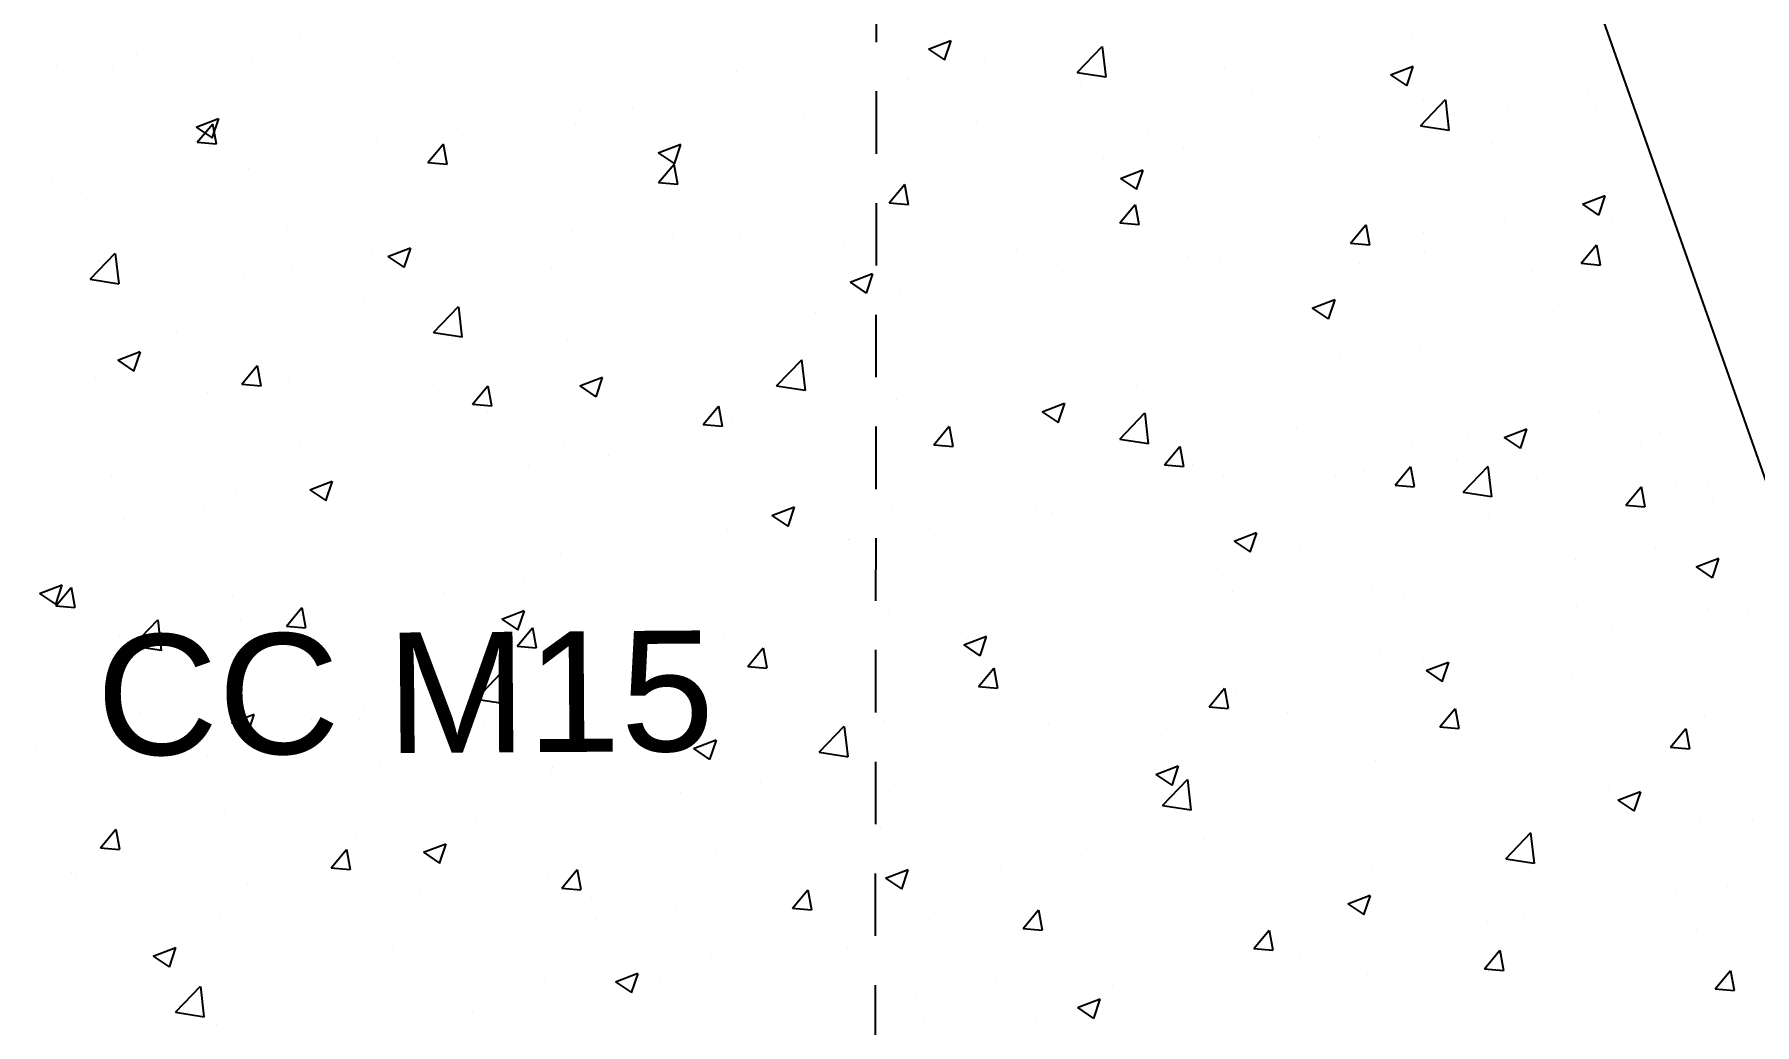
# Model space of a CAD drawing. Header units: inches. Extents: x 0 to 11487, y 0 to 10656.
# Drawn here: x 338.435 to 341.93, y 289.374 to 291.386 of the extents above; entities that cross this region are included whole.
import ezdxf

# ---------------------------------------------------------------- set-up
doc = ezdxf.new("R2010")
doc.units = ezdxf.units.IN
doc.header["$MEASUREMENT"] = 0
doc.linetypes.add('HIDDEN', pattern=[9.525, 6.35, -3.175])
for name, color, linetype in [('DRAWING', 7, 'Continuous'), ('HATCH', 7, 'Continuous'), ('TEXT', 255, 'Continuous')]:
    doc.layers.add(name, color=color, linetype=linetype)
doc.styles.get("Standard").update_dxf_attribs({"font": 'arial.ttf'})

msp = doc.modelspace()

# ---------------------------------------------------------------- linework, layer by layer
at = {"layer": 'DRAWING', "linetype": 'HIDDEN', "ltscale": 0.02}
msp.add_line((340.15053, 295.58316), (340.14224, 288.49336), dxfattribs=at)
at = {"layer": 'DRAWING', "ltscale": 0.02}
msp.add_lwpolyline([(342.65416, 288.49336), (340.15053, 295.58316)], dxfattribs=at)
at = {"layer": 'HATCH', "ltscale": 0.02}
for p, q in [((338.46705, 291.36947), (338.46705, 291.36947)), ((338.89039, 291.37737), (338.89039, 291.37737)), ((338.97575, 291.37945), (338.97575, 291.37945)), ((339.21306, 291.37748), (339.21306, 291.37748)), ((340.25144, 291.35595), (340.29718, 291.3735)), ((340.28433, 291.33354), (340.29758, 291.37302)), ((341.23468, 291.38204), (341.23468, 291.38204)), ((338.64297, 291.3448), (338.64297, 291.3448)), ((338.81578, 291.35474), (338.81578, 291.35474)), ((339.16452, 291.34), (339.16452, 291.34)), ((340.25144, 291.35595), (340.28394, 291.33403)), ((340.36561, 291.33656), (340.36561, 291.33656)), ((340.53979, 291.33863), (340.53979, 291.33863)), ((340.55377, 291.30827), (340.60465, 291.3613)), ((340.61226, 291.29879), (340.60505, 291.36083)), ((338.47943, 291.32327), (338.47943, 291.32327)), ((338.59477, 291.31405), (338.59477, 291.31405)), ((338.87764, 291.33148), (338.87764, 291.33148)), ((339.51325, 291.32527), (339.51325, 291.32527)), ((339.86199, 291.31053), (339.86199, 291.31053)), ((340.11819, 291.30398), (340.11819, 291.30398)), ((340.55377, 291.30827), (340.61187, 291.29926)), ((340.85369, 291.31665), (340.85369, 291.31665)), ((341.19029, 291.30363), (341.23603, 291.32118)), ((341.19029, 291.30363), (341.22279, 291.28171)), ((341.22318, 291.28122), (341.23643, 291.3207)), ((338.53834, 291.2825), (338.53834, 291.2825)), ((338.60479, 291.28172), (338.60479, 291.28172)), ((338.95353, 291.26699), (338.95353, 291.26699)), ((339.95465, 291.28245), (339.95465, 291.28245)), ((340.20981, 291.29681), (340.20981, 291.29681)), ((340.21072, 291.2958), (340.21072, 291.2958)), ((340.55946, 291.28106), (340.55946, 291.28106)), ((340.90819, 291.26633), (340.90819, 291.26633)), ((341.59341, 291.26316), (341.59341, 291.26316)), ((339.30226, 291.25225), (339.30226, 291.25225)), ((339.54207, 291.22813), (339.54207, 291.22813)), ((339.651, 291.23752), (339.651, 291.23752)), ((339.87439, 291.25081), (339.87439, 291.25081)), ((340.47271, 291.25125), (340.47271, 291.25125)), ((341.25097, 291.20014), (341.30185, 291.25317)), ((341.25693, 291.25159), (341.25693, 291.25159)), ((341.30947, 291.19066), (341.30225, 291.2527)), ((341.39121, 291.2386), (341.39121, 291.2386)), ((341.42986, 291.24163), (341.42986, 291.24163)), ((341.53654, 291.25796), (341.53654, 291.25796)), ((341.60566, 291.23686), (341.60566, 291.23686)), ((338.7637, 291.19756), (338.80944, 291.21512)), ((338.7637, 291.19756), (338.79619, 291.17564)), ((338.76603, 291.16663), (338.79752, 291.20416)), ((338.79659, 291.17516), (338.80983, 291.21464)), ((338.80547, 291.16273), (338.79792, 291.20368)), ((339.29465, 291.19556), (339.29465, 291.19556)), ((339.53509, 291.20183), (339.53509, 291.20183)), ((339.99973, 291.22278), (339.99973, 291.22278)), ((340.34847, 291.20805), (340.34847, 291.20805)), ((340.6972, 291.19331), (340.6972, 291.19331)), ((341.20656, 291.21614), (341.20656, 291.21614)), ((341.25097, 291.20014), (341.30907, 291.19113)), ((338.76603, 291.16663), (338.80508, 291.16321)), ((339.13111, 291.17403), (339.13111, 291.17403)), ((339.20511, 291.16001), (339.20511, 291.16001)), ((339.2346, 291.12564), (339.26609, 291.16317)), ((339.27404, 291.12173), (339.26649, 291.16268)), ((339.70254, 291.14524), (339.74828, 291.1628)), ((339.73543, 291.12284), (339.74868, 291.16232)), ((340.09173, 291.18585), (340.09173, 291.18585)), ((340.87115, 291.17014), (340.87115, 291.17014)), ((341.01023, 291.17321), (341.01023, 291.17321)), ((341.01729, 291.18732), (341.01729, 291.18732)), ((341.04594, 291.17858), (341.04594, 291.17858)), ((341.39467, 291.16384), (341.39467, 291.16384)), ((339.2346, 291.12564), (339.27365, 291.12222)), ((339.70254, 291.14524), (339.73504, 291.12332)), ((340.60633, 291.13321), (340.60633, 291.13321)), ((340.76987, 291.15474), (340.76987, 291.15474)), ((338.71853, 291.11971), (338.71853, 291.11971)), ((338.8697, 291.11401), (338.8697, 291.11401)), ((339.70317, 291.08464), (339.73466, 291.12217)), ((339.71074, 291.12046), (339.71074, 291.12046)), ((339.74261, 291.08074), (339.73506, 291.12169)), ((340.53184, 291.12116), (340.53184, 291.12116)), ((340.62925, 291.10781), (340.62925, 291.10781)), ((340.64139, 291.09292), (340.68713, 291.11048)), ((340.64139, 291.09292), (340.67389, 291.071)), ((340.67428, 291.07052), (340.68753, 291.11)), ((338.47111, 291.08714), (338.47111, 291.08714)), ((338.53039, 291.06503), (338.53039, 291.06503)), ((339.32976, 291.05506), (339.32976, 291.05506)), ((339.70317, 291.08464), (339.74222, 291.08122)), ((340.17174, 291.04365), (340.20324, 291.08118)), ((340.19375, 291.07889), (340.19375, 291.07889)), ((340.20187, 291.07933), (340.20187, 291.07933)), ((340.21118, 291.03974), (340.20363, 291.08069)), ((341.58024, 291.0406), (341.62598, 291.05816)), ((341.61313, 291.0182), (341.62637, 291.05768)), ((338.68581, 291.02267), (338.68581, 291.02267)), ((339.78279, 291.02479), (339.78279, 291.02479)), ((339.86645, 291.03334), (339.86645, 291.03334)), ((339.94633, 291.04632), (339.94633, 291.04632)), ((340.17174, 291.04365), (340.21079, 291.04023)), ((340.24826, 291.04241), (340.24826, 291.04241)), ((340.64031, 291.00265), (340.67181, 291.04018)), ((340.67975, 290.99875), (340.6722, 291.0397)), ((341.5286, 291.04048), (341.5286, 291.04048)), ((341.58024, 291.0406), (341.61273, 291.01868)), ((341.66897, 291.03808), (341.66897, 291.03808)), ((338.94878, 290.98966), (338.94878, 290.98966)), ((339.03455, 291.00793), (339.03455, 291.00793)), ((339.38328, 290.9932), (339.38328, 290.9932)), ((339.52715, 290.98436), (339.52715, 290.98436)), ((340.64031, 291.00265), (340.67936, 290.99924)), ((341.10888, 290.96166), (341.14038, 290.99919)), ((341.14832, 290.95775), (341.14077, 290.9987)), ((341.19862, 290.99866), (341.19862, 290.99866)), ((341.25801, 290.98397), (341.25801, 290.98397)), ((341.42155, 291.0055), (341.42155, 291.0055)), ((341.64071, 291.00998), (341.64071, 291.00998)), ((339.15364, 290.93454), (339.19938, 290.9521)), ((339.18653, 290.91214), (339.19978, 290.95162)), ((339.37021, 290.97047), (339.37021, 290.97047)), ((339.73202, 290.97847), (339.73202, 290.97847)), ((339.86728, 290.97702), (339.86728, 290.97702)), ((340.08075, 290.96373), (340.08075, 290.96373)), ((340.42949, 290.949), (340.42949, 290.949)), ((340.8632, 290.95266), (340.8632, 290.95266)), ((341.10888, 290.96166), (341.14793, 290.95824)), ((341.57745, 290.92066), (341.60895, 290.9582)), ((341.6169, 290.91676), (341.60934, 290.95771)), ((338.54876, 290.88816), (338.59964, 290.94119)), ((338.56779, 290.92427), (338.56779, 290.92427)), ((338.60726, 290.87868), (338.60004, 290.94072)), ((338.95925, 290.91637), (338.95925, 290.91637)), ((339.12279, 290.9379), (339.12279, 290.9379)), ((339.15364, 290.93454), (339.18614, 290.91262)), ((339.19717, 290.94253), (339.19717, 290.94253)), ((340.77822, 290.93426), (340.77822, 290.93426)), ((340.84543, 290.92965), (340.84543, 290.92965)), ((341.12696, 290.91953), (341.12696, 290.91953)), ((341.25972, 290.94459), (341.25972, 290.94459)), ((341.57745, 290.92066), (341.6165, 290.91725)), ((338.54876, 290.88816), (338.60686, 290.87915)), ((338.86175, 290.89654), (338.86175, 290.89654)), ((339.4863, 290.91162), (339.4863, 290.91162)), ((340.09249, 290.88222), (340.13823, 290.89978)), ((340.09249, 290.88222), (340.12499, 290.8603)), ((340.12538, 290.85982), (340.13863, 290.8993)), ((340.5239, 290.90368), (340.5239, 290.90368)), ((340.59801, 290.89708), (340.59801, 290.89708)), ((340.87874, 290.87919), (340.87874, 290.87919)), ((341.47569, 290.90479), (341.47569, 290.90479)), ((338.52245, 290.84756), (338.52245, 290.84756)), ((338.54667, 290.86205), (338.54667, 290.86205)), ((339.10531, 290.84622), (339.10531, 290.84622)), ((340.19392, 290.86186), (340.19392, 290.86186)), ((340.43447, 290.87555), (340.43447, 290.87555)), ((341.03134, 290.8299), (341.07708, 290.84746)), ((341.06423, 290.8075), (341.07747, 290.84698)), ((339.24596, 290.78003), (339.29685, 290.83306)), ((339.30446, 290.77055), (339.29724, 290.83259)), ((339.85851, 290.81586), (339.85851, 290.81586)), ((340.02189, 290.82123), (340.02189, 290.82123)), ((340.49776, 290.8138), (340.49776, 290.8138)), ((341.03134, 290.8299), (341.06383, 290.80798)), ((341.52065, 290.82301), (341.52065, 290.82301)), ((338.72433, 290.78083), (338.72433, 290.78083)), ((339.24596, 290.78003), (339.30406, 290.77102)), ((339.77447, 290.78866), (339.77447, 290.78866)), ((341.19068, 290.78119), (341.19068, 290.78119)), ((341.49711, 290.78041), (341.49711, 290.78041)), ((338.60474, 290.72384), (338.65049, 290.7414)), ((338.63763, 290.70144), (338.65088, 290.74091)), ((339.5192, 290.76688), (339.5192, 290.76688)), ((339.61093, 290.76713), (339.61093, 290.76713)), ((340.11677, 290.7484), (340.11677, 290.7484)), ((341.24969, 290.74784), (341.24969, 290.74784)), ((338.60474, 290.72384), (338.63724, 290.70192)), ((338.85667, 290.67524), (338.88817, 290.71277)), ((338.89611, 290.67134), (338.88856, 290.71229)), ((339.18923, 290.72506), (339.18923, 290.72506)), ((339.19835, 290.71281), (339.19835, 290.71281)), ((339.94317, 290.6719), (339.99405, 290.72493)), ((340.00167, 290.66242), (339.99445, 290.72446)), ((340.85526, 290.73519), (340.85526, 290.73519)), ((341.08615, 290.72631), (341.08615, 290.72631)), ((338.5586, 290.68885), (338.5586, 290.68885)), ((338.85381, 290.67906), (338.85381, 290.67906)), ((338.85667, 290.67524), (338.89572, 290.67182)), ((338.90733, 290.67411), (338.90733, 290.67411)), ((338.95093, 290.68024), (338.95093, 290.68024)), ((339.32524, 290.63424), (339.35674, 290.67178)), ((339.36468, 290.63034), (339.35713, 290.67129)), ((339.54359, 290.67152), (339.58933, 290.68908)), ((339.54359, 290.67152), (339.57609, 290.6496)), ((339.57648, 290.64912), (339.58973, 290.68859)), ((339.73579, 290.683), (339.73579, 290.683)), ((339.94317, 290.6719), (340.00127, 290.66289)), ((340.51596, 290.68621), (340.51596, 290.68621)), ((340.67357, 290.67199), (340.67357, 290.67199)), ((338.78739, 290.65871), (338.78739, 290.65871)), ((339.25607, 290.65938), (339.25607, 290.65938)), ((339.32524, 290.63424), (339.36429, 290.63083)), ((339.6048, 290.64464), (339.6048, 290.64464)), ((340.18598, 290.64439), (340.18598, 290.64439)), ((340.42615, 290.63942), (340.42615, 290.63942)), ((340.48244, 290.6192), (340.52818, 290.63676)), ((340.51533, 290.5968), (340.52857, 290.63627)), ((338.5145, 290.63008), (338.5145, 290.63008)), ((338.69634, 290.6011), (338.69634, 290.6011)), ((339.35481, 290.61761), (339.35481, 290.61761)), ((339.79381, 290.59325), (339.82531, 290.63078)), ((339.83325, 290.58935), (339.8257, 290.6303)), ((339.95354, 290.62991), (339.95354, 290.62991)), ((340.26261, 290.61789), (340.26261, 290.61789)), ((340.30227, 290.61517), (340.30227, 290.61517)), ((340.48244, 290.6192), (340.51493, 290.59728)), ((340.64038, 290.56377), (340.69126, 290.6168)), ((340.65101, 290.60044), (340.65101, 290.60044)), ((340.69887, 290.55429), (340.69166, 290.61633)), ((341.51271, 290.60554), (341.51271, 290.60554)), ((341.61374, 290.6202), (341.61374, 290.6202)), ((339.04508, 290.58636), (339.04508, 290.58636)), ((339.39381, 290.57163), (339.39381, 290.57163)), ((339.79381, 290.59325), (339.83286, 290.58983)), ((339.85056, 290.59839), (339.85056, 290.59839)), ((340.26238, 290.55225), (340.29388, 290.58979)), ((340.30183, 290.54835), (340.29427, 290.5893)), ((340.64038, 290.56377), (340.69848, 290.55476)), ((340.99974, 290.5857), (340.99974, 290.5857)), ((341.18273, 290.56372), (341.18273, 290.56372)), ((341.34848, 290.57097), (341.34848, 290.57097)), ((341.42128, 290.56688), (341.46702, 290.58444)), ((341.42128, 290.56688), (341.45378, 290.54496)), ((341.45417, 290.54448), (341.46742, 290.58395)), ((341.73783, 290.57707), (341.73783, 290.57707)), ((338.97382, 290.55221), (338.97382, 290.55221)), ((339.51126, 290.54941), (339.51126, 290.54941)), ((339.60261, 290.531), (339.60261, 290.531)), ((339.74255, 290.55689), (339.74255, 290.55689)), ((339.85003, 290.56357), (339.85003, 290.56357)), ((340.09128, 290.54216), (340.09128, 290.54216)), ((340.26238, 290.55225), (340.30143, 290.54884)), ((340.73096, 290.51126), (340.76245, 290.54879)), ((340.7704, 290.50736), (340.76284, 290.54831)), ((341.23275, 290.5548), (341.23275, 290.5548)), ((341.69721, 290.55624), (341.69721, 290.55624)), ((339.18128, 290.50759), (339.18128, 290.50759)), ((339.43907, 290.50947), (339.43907, 290.50947)), ((340.44002, 290.52742), (340.44002, 290.52742)), ((340.73096, 290.51126), (340.77, 290.50784)), ((340.78875, 290.51269), (340.78875, 290.51269)), ((340.84732, 290.51772), (340.84732, 290.51772)), ((341.13749, 290.49795), (341.13749, 290.49795)), ((341.19953, 290.47027), (341.23102, 290.5078)), ((341.23897, 290.46636), (341.23141, 290.50731)), ((341.32525, 290.52275), (341.32525, 290.52275)), ((341.33758, 290.45564), (341.38847, 290.50867)), ((341.39608, 290.44616), (341.38886, 290.5082)), ((338.59284, 290.48681), (338.59284, 290.48681)), ((338.84586, 290.46159), (338.84586, 290.46159)), ((338.99469, 290.46081), (339.04043, 290.47837)), ((338.99469, 290.46081), (339.02719, 290.4389)), ((339.02758, 290.43841), (339.04083, 290.47789)), ((340.50801, 290.46874), (340.50801, 290.46874)), ((340.85177, 290.4894), (340.85177, 290.4894)), ((340.91429, 290.46865), (340.91429, 290.46865)), ((341.07783, 290.49018), (341.07783, 290.49018)), ((341.19953, 290.47027), (341.23857, 290.46685)), ((341.48622, 290.48322), (341.48622, 290.48322)), ((341.6681, 290.42927), (341.69959, 290.4668)), ((341.70754, 290.42537), (341.69999, 290.46632)), ((341.77027, 290.47676), (341.77027, 290.47676)), ((341.83496, 290.46848), (341.83496, 290.46848)), ((339.02649, 290.45515), (339.02649, 290.45515)), ((339.93354, 290.4085), (339.97928, 290.42605)), ((339.96643, 290.38609), (339.97967, 290.42557)), ((340.17804, 290.42692), (340.17804, 290.42692)), ((340.47079, 290.42401), (340.47079, 290.42401)), ((341.33758, 290.45564), (341.39568, 290.44663)), ((341.6681, 290.42927), (341.70715, 290.42585)), ((341.84407, 290.43705), (341.84407, 290.43705)), ((338.50656, 290.41261), (338.50656, 290.41261)), ((338.61554, 290.40105), (338.61554, 290.40105)), ((338.77908, 290.42258), (338.77908, 290.42258)), ((339.93354, 290.40849), (339.96603, 290.38658)), ((340.50171, 290.41433), (340.50171, 290.41433)), ((341.38929, 290.41136), (341.38929, 290.41136)), ((339.84262, 290.38092), (339.84262, 290.38092)), ((340.0898, 290.35861), (340.0898, 290.35861)), ((340.09075, 290.36023), (340.09075, 290.36023)), ((340.2543, 290.38176), (340.2543, 290.38176)), ((340.87238, 290.35618), (340.91813, 290.37373)), ((340.87238, 290.35618), (340.90488, 290.33426)), ((340.90527, 290.33377), (340.91852, 290.37325)), ((341.50477, 290.38807), (341.50477, 290.38807)), ((338.77736, 290.34204), (338.77736, 290.34204)), ((339.1261, 290.32731), (339.1261, 290.32731)), ((339.50331, 290.33194), (339.50331, 290.33194)), ((341.0083, 290.34597), (341.0083, 290.34597)), ((341.17479, 290.34624), (341.17479, 290.34624)), ((341.56597, 290.31941), (341.56597, 290.31941)), ((341.72951, 290.34094), (341.72951, 290.34094)), ((341.81123, 290.30386), (341.85697, 290.32141)), ((341.84412, 290.28145), (341.85737, 290.32093)), ((339.17334, 290.29012), (339.17334, 290.29012)), ((339.47483, 290.31258), (339.47483, 290.31258)), ((339.67817, 290.30591), (339.67817, 290.30591)), ((339.70882, 290.29321), (339.70882, 290.29321)), ((339.82357, 290.29784), (339.82357, 290.29784)), ((340.83937, 290.30025), (340.83937, 290.30025)), ((341.81123, 290.30386), (341.84373, 290.28194)), ((338.44579, 290.25011), (338.49153, 290.26767)), ((338.44579, 290.25011), (338.47829, 290.22819)), ((338.47868, 290.22771), (338.49193, 290.26719)), ((338.47874, 290.22484), (338.51024, 290.26237)), ((338.51818, 290.22094), (338.51063, 290.26189)), ((339.26722, 290.25181), (339.26722, 290.25181)), ((339.43076, 290.27334), (339.43076, 290.27334)), ((340.1723, 290.28311), (340.1723, 290.28311)), ((340.50007, 290.25127), (340.50007, 290.25127)), ((340.52104, 290.26837), (340.52104, 290.26837)), ((340.62732, 290.28057), (340.62732, 290.28057)), ((340.86977, 290.25364), (340.86977, 290.25364)), ((341.15339, 290.26509), (341.15339, 290.26509)), ((338.47874, 290.22484), (338.51779, 290.22143)), ((338.83792, 290.24412), (338.83792, 290.24412)), ((338.94731, 290.18385), (338.97881, 290.22138)), ((338.98676, 290.17995), (338.9792, 290.2209)), ((339.32784, 290.22782), (339.32784, 290.22782)), ((339.38464, 290.19779), (339.43038, 290.21535)), ((339.41753, 290.17539), (339.43077, 290.21487)), ((340.24634, 290.21517), (340.24634, 290.21517)), ((340.90598, 290.23252), (340.90598, 290.23252)), ((341.21851, 290.2389), (341.21851, 290.2389)), ((341.56724, 290.22417), (341.56724, 290.22417)), ((341.83613, 290.21957), (341.83613, 290.21957)), ((338.49862, 290.19514), (338.49862, 290.19514)), ((338.63537, 290.14366), (338.68625, 290.19669)), ((338.69387, 290.13418), (338.68665, 290.19622)), ((338.85464, 290.19749), (338.85464, 290.19749)), ((338.94731, 290.18385), (338.98636, 290.18043)), ((339.38464, 290.19779), (339.41713, 290.17587)), ((339.41589, 290.14285), (339.44738, 290.18039)), ((339.45533, 290.13895), (339.44777, 290.1799)), ((340.17009, 290.20944), (340.17009, 290.20944)), ((340.74243, 290.21099), (340.74243, 290.21099)), ((341.63878, 290.18274), (341.63878, 290.18274)), ((341.91598, 290.20943), (341.91598, 290.20943)), ((338.60722, 290.16492), (338.60722, 290.16492)), ((338.94685, 290.16242), (338.94685, 290.16242)), ((339.83467, 290.16345), (339.83467, 290.16345)), ((339.86535, 290.14978), (339.86535, 290.14978)), ((340.32348, 290.14547), (340.36923, 290.16303)), ((340.32348, 290.14547), (340.35598, 290.12355)), ((340.32986, 290.15667), (340.32986, 290.15667)), ((340.35637, 290.12307), (340.36962, 290.16255)), ((341.49682, 290.17059), (341.49682, 290.17059)), ((338.44368, 290.14339), (338.44368, 290.14339)), ((338.63537, 290.14366), (338.69347, 290.13464)), ((339.41589, 290.14285), (339.45493, 290.13944)), ((339.49537, 290.11447), (339.49537, 290.11447)), ((339.88446, 290.10186), (339.91595, 290.13939)), ((339.9239, 290.09796), (339.91634, 290.13891)), ((340.08244, 290.1241), (340.08244, 290.1241)), ((341.16685, 290.12877), (341.16685, 290.12877)), ((341.2578, 290.11735), (341.2578, 290.11735)), ((341.26233, 290.09315), (341.30807, 290.11071)), ((341.29522, 290.07075), (341.30847, 290.11023)), ((341.80507, 290.11585), (341.80507, 290.11585)), ((338.56587, 290.09703), (338.56587, 290.09703)), ((339.33258, 290.03553), (339.38346, 290.08856)), ((339.39107, 290.02605), (339.38385, 290.08809)), ((339.48437, 290.08438), (339.48437, 290.08438)), ((339.88446, 290.10186), (339.9235, 290.09844)), ((339.9189, 290.10257), (339.9189, 290.10257)), ((340.35303, 290.06086), (340.38452, 290.0984)), ((340.39247, 290.05696), (340.38492, 290.09791)), ((340.83143, 290.08277), (340.83143, 290.08277)), ((341.26233, 290.09315), (341.29483, 290.07123)), ((341.55766, 290.08328), (341.55766, 290.08328)), ((339.16539, 290.07264), (339.16539, 290.07264)), ((339.50632, 290.04825), (339.50632, 290.04825)), ((340.35303, 290.06086), (340.39208, 290.05745)), ((340.8216, 290.01987), (340.85309, 290.0574)), ((340.86104, 290.01597), (340.85349, 290.05692)), ((340.87681, 290.05195), (340.87681, 290.05195)), ((341.39411, 290.06175), (341.39411, 290.06175)), ((338.65015, 290.00822), (338.65015, 290.00822)), ((338.82998, 290.02665), (338.82998, 290.02665)), ((338.83574, 289.98709), (338.88148, 290.00465)), ((339.10339, 290.01898), (339.10339, 290.01898)), ((339.2589, 290.01568), (339.2589, 290.01568)), ((339.33258, 290.03553), (339.39068, 290.02651)), ((340.49212, 290.03379), (340.49212, 290.03379)), ((340.8216, 290.01987), (340.86065, 290.01645)), ((340.98154, 290.00743), (340.98154, 290.00743)), ((341.29017, 289.97887), (341.32166, 290.01641)), ((341.32961, 289.97497), (341.32206, 290.01592)), ((338.49067, 289.97767), (338.49067, 289.97767)), ((338.83574, 289.98709), (338.86823, 289.96517)), ((338.86863, 289.96469), (338.88187, 290.00417)), ((338.99888, 289.99349), (338.99888, 289.99349)), ((339.09536, 289.99415), (339.09536, 289.99415)), ((339.34762, 289.97875), (339.34762, 289.97875)), ((340.02978, 289.9274), (340.08066, 289.98043)), ((340.08493, 289.94669), (340.08106, 289.97996)), ((340.16215, 289.99197), (340.16215, 289.99197)), ((340.49583, 289.98655), (340.49583, 289.98655)), ((340.73412, 289.97486), (340.73412, 289.97486)), ((341.29017, 289.97887), (341.32922, 289.97546)), ((341.75874, 289.93788), (341.79023, 289.97541)), ((341.79818, 289.93398), (341.79063, 289.97493)), ((341.82818, 290.0021), (341.82818, 290.0021)), ((338.43915, 289.93521), (338.43915, 289.93521)), ((338.68278, 289.93983), (338.68278, 289.93983)), ((338.7224, 289.95359), (338.7224, 289.95359)), ((339.69635, 289.96402), (339.69635, 289.96402)), ((339.77458, 289.93477), (339.82033, 289.95233)), ((339.77458, 289.93477), (339.80708, 289.91285)), ((339.80747, 289.91237), (339.82072, 289.95185)), ((339.82673, 289.94597), (339.82673, 289.94597)), ((340.04509, 289.94928), (340.04509, 289.94928)), ((340.08828, 289.91792), (340.08493, 289.94669)), ((340.57058, 289.95333), (340.57058, 289.95333)), ((341.48888, 289.95312), (341.48888, 289.95312)), ((341.75874, 289.93788), (341.79779, 289.93446)), ((338.43536, 289.90726), (338.43536, 289.90726)), ((338.78789, 289.92047), (338.78789, 289.92047)), ((339.13662, 289.90574), (339.13662, 289.90574)), ((340.02978, 289.9274), (340.0849, 289.91885)), ((340.0849, 289.91885), (340.08788, 289.91838)), ((340.11485, 289.92116), (340.11485, 289.92116)), ((340.39382, 289.93455), (340.39382, 289.93455)), ((340.71343, 289.88245), (340.75917, 289.90001)), ((340.74256, 289.91981), (340.74256, 289.91981)), ((341.09129, 289.90508), (341.09129, 289.90508)), ((341.1589, 289.9113), (341.1589, 289.9113)), ((339.48536, 289.891), (339.48536, 289.891)), ((339.48743, 289.89699), (339.48743, 289.89699)), ((339.83409, 289.87627), (339.83409, 289.87627)), ((339.91058, 289.86644), (339.91058, 289.86644)), ((340.158, 289.89901), (340.158, 289.89901)), ((340.71343, 289.88245), (340.74593, 289.86053)), ((340.72699, 289.81927), (340.77787, 289.8723)), ((340.74632, 289.86005), (340.75957, 289.89953)), ((340.78548, 289.80979), (340.77827, 289.87183)), ((340.82348, 289.8653), (340.82348, 289.8653)), ((341.44003, 289.89035), (341.44003, 289.89035)), ((341.78876, 289.87561), (341.78876, 289.87561)), ((339.15745, 289.85517), (339.15745, 289.85517)), ((339.73386, 289.85576), (339.73386, 289.85576)), ((339.74704, 289.84491), (339.74704, 289.84491)), ((340.18283, 289.86153), (340.18283, 289.86153)), ((340.53156, 289.8468), (340.53156, 289.8468)), ((340.8803, 289.83206), (340.8803, 289.83206)), ((341.63322, 289.85819), (341.63322, 289.85819)), ((341.65228, 289.83013), (341.69802, 289.84769)), ((341.65228, 289.83013), (341.68477, 289.80821)), ((341.68517, 289.80773), (341.69841, 289.8472)), ((338.82203, 289.80917), (338.82203, 289.80917)), ((340.48418, 289.81632), (340.48418, 289.81632)), ((340.72699, 289.81927), (340.78509, 289.81025)), ((341.22226, 289.80409), (341.22226, 289.80409)), ((341.22903, 289.81733), (341.22903, 289.81733)), ((341.3858, 289.82562), (341.3858, 289.82562)), ((341.57777, 289.80259), (341.57777, 289.80259)), ((338.48273, 289.76019), (338.48273, 289.76019)), ((338.56939, 289.73345), (338.60088, 289.77098)), ((338.60883, 289.72955), (338.60127, 289.7705)), ((339.33446, 289.79059), (339.33446, 289.79059)), ((339.35288, 289.79036), (339.35288, 289.79036)), ((340.1542, 289.7745), (340.1542, 289.7745)), ((341.42419, 289.71114), (341.47508, 289.76417)), ((341.48269, 289.70166), (341.47547, 289.7637)), ((341.61181, 289.79296), (341.61181, 289.79296)), ((341.82024, 289.78463), (341.82024, 289.78463)), ((341.9265, 289.78786), (341.9265, 289.78786)), ((338.56939, 289.73345), (338.60843, 289.73003)), ((338.9235, 289.73649), (338.9235, 289.73649)), ((338.9719, 289.72497), (338.9719, 289.72497)), ((339.03796, 289.69246), (339.06945, 289.72999)), ((339.0774, 289.68855), (339.06984, 289.7295)), ((339.08704, 289.75802), (339.08704, 289.75802)), ((339.22568, 289.72407), (339.27143, 289.74163)), ((339.25857, 289.70167), (339.27182, 289.74114)), ((339.81879, 289.7285), (339.81879, 289.7285)), ((340.80968, 289.74977), (340.80968, 289.74977)), ((341.23083, 289.72756), (341.23083, 289.72756)), ((341.48093, 289.73565), (341.48093, 289.73565)), ((339.03796, 289.69246), (339.07701, 289.68904)), ((339.22568, 289.72407), (339.25818, 289.70215)), ((340.39872, 289.69567), (340.39872, 289.69567)), ((340.56226, 289.7172), (340.56226, 289.7172)), ((341.15096, 289.69383), (341.15096, 289.69383)), ((341.42419, 289.71114), (341.48229, 289.70212)), ((338.51092, 289.68217), (338.51092, 289.68217)), ((338.52017, 289.67615), (338.52017, 289.67615)), ((338.59091, 289.65957), (338.59091, 289.65957)), ((338.86891, 289.66142), (338.86891, 289.66142)), ((339.47948, 289.67952), (339.47948, 289.67952)), ((339.50653, 289.65146), (339.53802, 289.68899)), ((339.54597, 289.64756), (339.53842, 289.68851)), ((340.16453, 289.67175), (340.21027, 289.68931)), ((340.16453, 289.67175), (340.19703, 289.64983)), ((340.19742, 289.64935), (340.21067, 289.68882)), ((340.84984, 289.66216), (340.84984, 289.66216)), ((339.14951, 289.6377), (339.14951, 289.6377)), ((339.21764, 289.64669), (339.21764, 289.64669)), ((339.50653, 289.65146), (339.54558, 289.64805)), ((339.56638, 289.63195), (339.56638, 289.63195)), ((339.9751, 289.61047), (340.00659, 289.648)), ((339.98614, 289.64135), (339.98614, 289.64135)), ((340.01454, 289.60656), (340.00699, 289.64751)), ((340.81554, 289.64783), (340.81554, 289.64783)), ((341.10338, 289.61943), (341.14912, 289.63699)), ((341.13627, 289.59703), (341.14951, 289.6365)), ((341.76834, 289.64952), (341.76834, 289.64952)), ((341.87394, 289.65485), (341.87394, 289.65485)), ((338.81409, 289.5917), (338.81409, 289.5917)), ((339.57518, 289.58725), (339.57518, 289.58725)), ((339.73872, 289.60878), (339.73872, 289.60878)), ((339.91511, 289.61722), (339.91511, 289.61722)), ((339.9751, 289.61047), (340.01415, 289.60705)), ((340.26385, 289.60248), (340.26385, 289.60248)), ((340.44367, 289.56947), (340.47517, 289.607)), ((340.46886, 289.59677), (340.46886, 289.59677)), ((340.48311, 289.56557), (340.47556, 289.60652)), ((340.47624, 289.59885), (340.47624, 289.59885)), ((340.61258, 289.58775), (340.61258, 289.58775)), ((341.10338, 289.61943), (341.13587, 289.59751)), ((341.46136, 289.60053), (341.46136, 289.60053)), ((340.14626, 289.55703), (340.14626, 289.55703)), ((340.44367, 289.56947), (340.48272, 289.56606)), ((340.91224, 289.52848), (340.94374, 289.56601)), ((340.95168, 289.52457), (340.94413, 289.56552)), ((340.96132, 289.57301), (340.96132, 289.57301)), ((341.21394, 289.56796), (341.21394, 289.56796)), ((341.31005, 289.55828), (341.31005, 289.55828)), ((341.38736, 289.58412), (341.38736, 289.58412)), ((341.81229, 289.56716), (341.81229, 289.56716)), ((338.47479, 289.54272), (338.47479, 289.54272)), ((338.67678, 289.51336), (338.72253, 289.53092)), ((338.70967, 289.49096), (338.72292, 289.53044)), ((339.1626, 289.53293), (339.1626, 289.53293)), ((340.08788, 289.53137), (340.08788, 289.53137)), ((340.91224, 289.52848), (340.95129, 289.52506)), ((341.00638, 289.51872), (341.00638, 289.51872)), ((341.0504, 289.54643), (341.0504, 289.54643)), ((341.38081, 289.48748), (341.41231, 289.52502)), ((341.42025, 289.48358), (341.4127, 289.52453)), ((341.47299, 289.51818), (341.47299, 289.51818)), ((341.65879, 289.54354), (341.65879, 289.54354)), ((338.67679, 289.51336), (338.70928, 289.49145)), ((338.91518, 289.50036), (338.91518, 289.50036)), ((339.81084, 289.51103), (339.81084, 289.51103)), ((340.63782, 289.49211), (340.63782, 289.49211)), ((341.38081, 289.48748), (341.41986, 289.48407)), ((341.84938, 289.44649), (341.88088, 289.48402)), ((341.88882, 289.44258), (341.88127, 289.48353)), ((338.72198, 289.39915), (338.77286, 289.45219)), ((338.75164, 289.47883), (338.75164, 289.47883)), ((338.78048, 289.38968), (338.77326, 289.45172)), ((339.47154, 289.46205), (339.47154, 289.46205)), ((339.61563, 289.46104), (339.66137, 289.4786)), ((339.61563, 289.46104), (339.64813, 289.43913)), ((339.64852, 289.43864), (339.66177, 289.47812)), ((339.70689, 289.46597), (339.70689, 289.46597)), ((340.3904, 289.45954), (340.3904, 289.45954)), ((340.62539, 289.45333), (340.62539, 289.45333)), ((341.14301, 289.47635), (341.14301, 289.47635)), ((341.84938, 289.44649), (341.88843, 289.44307)), ((339.14156, 289.42023), (339.14156, 289.42023)), ((340.22686, 289.43801), (340.22686, 289.43801)), ((340.55448, 289.40872), (340.60022, 289.42628)), ((340.58737, 289.38632), (340.60061, 289.4258)), ((340.8076, 289.43036), (340.8076, 289.43036)), ((341.86562, 289.41872), (341.86562, 289.41872)), ((338.72198, 289.39915), (338.78008, 289.39014)), ((339.32591, 289.40058), (339.32591, 289.40058)), ((339.81428, 289.38369), (339.81428, 289.38369)), ((340.24441, 289.38793), (340.24441, 289.38793)), ((340.46829, 289.38138), (340.46829, 289.38138)), ((340.55448, 289.40872), (340.58697, 289.38681)), ((341.70208, 289.39719), (341.70208, 289.39719)), ((338.80615, 289.37423), (338.80615, 289.37423))]:
    msp.add_line(p, q, dxfattribs=at)

# ---------------------------------------------------------------- texts
at = {"layer": 'TEXT', "insert": (338.46517, 290.16545), "char_height": 0.24498, "width": 4.2739189, "attachment_point": 1, "rotation": 0.40756}
msp.add_mtext(' CC M15', dxfattribs=at)

doc.saveas('drawing.dxf')
